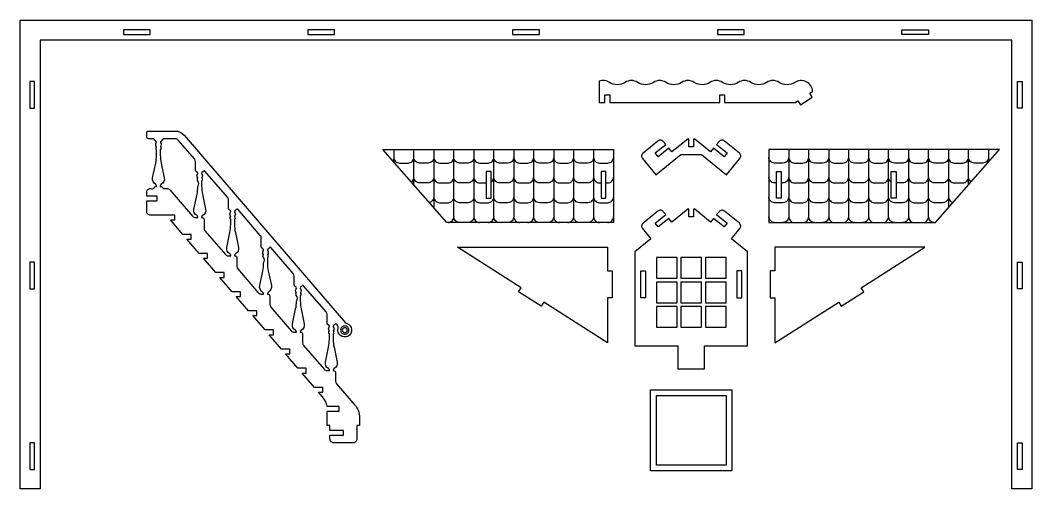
# Model space of a CAD drawing. Extents: x 9656 to 9770, y 1091 to 1154.
# Drawn here: x 9685.62 to 9712.04, y 1113.19 to 1125.44 of the extents above; entities that cross this region are included whole.
import ezdxf

# ---------------------------------------------------------------- set-up
doc = ezdxf.new("R2010")
doc.units = 0
doc.header["$MEASUREMENT"] = 0
doc.layers.add('LAYER_1', color=18, linetype='CONTINUOUS')

msp = doc.modelspace()

# ---------------------------------------------------------------- linework, layer by layer
at = {"layer": 'LAYER_1'}
for points in [[(9711.517, 1124.914), (9686.142, 1124.914), (9686.142, 1113.189), (9685.617, 1113.189), (9685.617, 1125.439), (9712.042, 1125.439), (9712.042, 1113.189), (9711.517, 1113.189)], [(9688.311, 1125.064), (9689.011, 1125.064), (9689.011, 1125.189), (9688.311, 1125.189)], [(9693.13, 1125.064), (9693.83, 1125.064), (9693.83, 1125.189), (9693.13, 1125.189)], [(9698.48, 1125.064), (9699.18, 1125.064), (9699.18, 1125.189), (9698.48, 1125.189)], [(9703.83, 1125.064), (9704.53, 1125.064), (9704.53, 1125.189), (9703.83, 1125.189)], [(9709.348, 1125.064), (9708.648, 1125.064), (9708.648, 1125.189), (9709.348, 1125.189)], [(9685.992, 1123.139), (9685.992, 1123.839), (9685.867, 1123.839), (9685.867, 1123.139)], [(9711.667, 1123.139), (9711.667, 1123.839), (9711.792, 1123.839), (9711.792, 1123.139)], [(9696.762, 1120.152), (9695.09, 1122.062), (9701.118, 1122.062), (9701.118, 1120.152)], [(9709.528, 1120.152), (9711.2, 1122.062), (9705.172, 1122.062), (9705.172, 1120.152)], [(9697.918, 1121.488), (9697.793, 1121.488), (9697.793, 1120.788), (9697.918, 1120.788)], [(9700.918, 1121.488), (9700.793, 1121.488), (9700.793, 1120.788), (9700.918, 1120.788)], [(9705.372, 1121.488), (9705.497, 1121.488), (9705.497, 1120.788), (9705.372, 1120.788)], [(9708.372, 1121.488), (9708.497, 1121.488), (9708.497, 1120.788), (9708.372, 1120.788)], [(9701.081, 1118.183), (9700.956, 1118.183), (9700.956, 1117.006), (9699.292, 1118.067), (9699.225, 1117.962), (9698.635, 1118.338), (9698.702, 1118.444), (9697.039, 1119.505), (9700.956, 1119.505), (9700.956, 1118.883), (9701.081, 1118.883)], [(9705.209, 1118.183), (9705.334, 1118.183), (9705.334, 1117.006), (9706.998, 1118.067), (9707.065, 1117.962), (9707.655, 1118.338), (9707.588, 1118.444), (9709.251, 1119.505), (9705.334, 1119.505), (9705.334, 1118.883), (9705.209, 1118.883)], [(9685.992, 1118.414), (9685.992, 1119.114), (9685.867, 1119.114), (9685.867, 1118.414)], [(9702.235, 1118.693), (9702.775, 1118.693), (9702.775, 1119.233), (9702.235, 1119.233)], [(9702.875, 1118.693), (9703.415, 1118.693), (9703.415, 1119.233), (9702.875, 1119.233)], [(9703.515, 1118.693), (9704.055, 1118.693), (9704.055, 1119.233), (9703.515, 1119.233)], [(9711.667, 1118.414), (9711.667, 1119.114), (9711.792, 1119.114), (9711.792, 1118.414)], [(9701.826, 1118.883), (9701.951, 1118.883), (9701.951, 1118.183), (9701.826, 1118.183)], [(9704.464, 1118.883), (9704.339, 1118.883), (9704.339, 1118.183), (9704.464, 1118.183)], [(9702.235, 1118.053), (9702.775, 1118.053), (9702.775, 1118.593), (9702.235, 1118.593)], [(9702.875, 1118.053), (9703.415, 1118.053), (9703.415, 1118.593), (9702.875, 1118.593)], [(9703.515, 1118.053), (9704.055, 1118.053), (9704.055, 1118.593), (9703.515, 1118.593)], [(9702.235, 1117.413), (9702.775, 1117.413), (9702.775, 1117.953), (9702.235, 1117.953)], [(9702.875, 1117.413), (9703.415, 1117.413), (9703.415, 1117.953), (9702.875, 1117.953)], [(9703.515, 1117.413), (9704.055, 1117.413), (9704.055, 1117.953), (9703.515, 1117.953)], [(9702.085, 1115.778), (9704.205, 1115.778), (9704.205, 1113.658), (9702.085, 1113.658)], [(9702.235, 1115.628), (9704.055, 1115.628), (9704.055, 1113.808), (9702.235, 1113.808)], [(9685.992, 1113.689), (9685.992, 1114.389), (9685.867, 1114.389), (9685.867, 1113.689)], [(9711.667, 1113.689), (9711.667, 1114.389), (9711.792, 1114.389), (9711.792, 1113.689)]]:
    msp.add_lwpolyline(points, close=True, dxfattribs=at)
for points in [[(9703.892, 1123.291), (9703.892, 1123.491), (9704.017, 1123.491), (9704.017, 1123.291), (9705.866, 1123.291), (9705.93, 1123.332), (9705.997, 1123.226), (9706.307, 1123.424), (9706.24, 1123.529), (9706.317, 1123.578, 0.579603), (9705.852, 1123.812, -0.300981), (9705.444, 1123.812, 0.300981), (9705.113, 1123.812, -0.300981), (9704.705, 1123.812, 0.300981), (9704.374, 1123.812, -0.300981), (9703.966, 1123.812, 0.300981), (9703.634, 1123.812, -0.300981), (9703.226, 1123.812, 0.300981), (9702.895, 1123.812, -0.300981), (9702.487, 1123.812, 0.300981), (9702.156, 1123.812, -0.300981), (9701.748, 1123.812, 0.300981), (9701.417, 1123.812, -0.300981), (9701.009, 1123.812, 0.236244), (9700.742, 1123.845), (9700.742, 1123.291), (9700.892, 1123.291), (9700.892, 1123.491), (9701.017, 1123.491), (9701.017, 1123.291)], [(9693.636, 1115.216), (9693.95, 1115.216), (9693.95, 1115.341), (9693.631, 1115.341, 0.140614), (9693.516, 1115.592), (9693.409, 1115.716), (9693.52, 1115.716), (9693.52, 1115.841), (9693.301, 1115.841), (9692.979, 1116.216), (9693.09, 1116.216), (9693.09, 1116.341), (9692.872, 1116.341), (9692.55, 1116.716), (9692.661, 1116.716), (9692.661, 1116.841), (9692.442, 1116.841), (9692.12, 1117.216), (9692.231, 1117.216), (9692.231, 1117.341), (9692.013, 1117.341), (9691.691, 1117.716), (9691.802, 1117.716), (9691.802, 1117.841), (9691.583, 1117.841), (9691.261, 1118.216), (9691.372, 1118.216), (9691.372, 1118.341), (9691.154, 1118.341), (9690.832, 1118.716), (9690.943, 1118.716), (9690.943, 1118.841), (9690.724, 1118.841), (9690.402, 1119.216), (9690.513, 1119.216), (9690.513, 1119.341), (9690.295, 1119.341), (9689.972, 1119.716), (9690.084, 1119.716), (9690.084, 1119.841), (9689.865, 1119.841), (9689.543, 1120.216), (9689.654, 1120.216), (9689.654, 1120.341), (9689.02, 1120.341, -0.414214), (9688.92, 1120.441), (9688.92, 1120.716), (9689.191, 1120.716), (9689.191, 1120.841), (9688.92, 1120.841), (9688.92, 1120.941, -0.414214), (9689.02, 1121.041, 0.352171), (9689.117, 1121.057, -0.352171), (9689.166, 1121.096), (9689.177, 1121.096), (9689.177, 1121.105, 0.272519), (9689.152, 1121.149, -0.328849), (9689.075, 1121.317), (9689.156, 1121.706, 0.051698), (9689.177, 1121.911), (9689.177, 1122.054, 0.366837), (9689.173, 1122.059, -0.600564), (9689.167, 1122.078, 0.39765), (9689.167, 1122.084, -0.39765), (9689.167, 1122.099, 0.39765), (9689.167, 1122.106, -0.594353), (9689.173, 1122.125, 0.584261), (9689.176, 1122.133, -0.375636), (9689.175, 1122.239, 0.187098), (9689.177, 1122.246, 0.294683), (9689.147, 1122.29, -0.244569), (9689.117, 1122.326, 0.352171), (9689.097, 1122.341), (9688.97, 1122.341, -0.414214), (9688.92, 1122.391), (9688.92, 1122.491, -0.414214), (9688.97, 1122.541), (9689.67, 1122.541, -0.21865), (9689.898, 1122.437), (9694.108, 1117.536, 0.134714), (9694.152, 1117.507, -0.655406), (9694.18, 1117.178, -0.655406), (9693.921, 1117.382, 0.245805), (9693.9, 1117.472), (9693.879, 1117.496, 0.507332), (9693.847, 1117.494, -0.156752), (9693.823, 1117.474, 0.294683), (9693.793, 1117.429, 0.187098), (9693.795, 1117.422, -0.375636), (9693.794, 1117.316, 0.584261), (9693.797, 1117.308, -0.594353), (9693.803, 1117.29, 0.39765), (9693.803, 1117.283, -0.39765), (9693.803, 1117.268, 0.39765), (9693.803, 1117.261, -0.600564), (9693.797, 1117.243, 0.366837), (9693.793, 1117.238), (9693.793, 1117.095, 0.051698), (9693.814, 1116.89), (9693.895, 1116.501, -0.328849), (9693.818, 1116.332, 0.272519), (9693.793, 1116.288), (9693.793, 1116.28), (9693.804, 1116.28, -0.414214), (9693.854, 1116.23), (9693.854, 1116.003, 0.179323), (9693.878, 1115.937), (9694.362, 1115.375, -0.179323), (9694.482, 1115.049), (9694.482, 1114.841), (9694.409, 1114.841), (9694.409, 1114.491, -0.414214), (9694.309, 1114.391), (9693.809, 1114.391, -0.414214), (9693.709, 1114.491), (9693.709, 1114.591), (9694.059, 1114.591), (9694.059, 1114.716), (9693.709, 1114.716), (9693.709, 1114.841), (9693.636, 1114.841)], [(9689.338, 1122.326, -0.251154), (9689.308, 1122.29, 0.294683), (9689.277, 1122.246, 0.187098), (9689.28, 1122.239, -0.375636), (9689.279, 1122.133, 0.584261), (9689.282, 1122.125, -0.594353), (9689.288, 1122.106, 0.39765), (9689.288, 1122.099, -0.39765), (9689.288, 1122.084, 0.39765), (9689.288, 1122.078, -0.600564), (9689.282, 1122.059, 0.366837), (9689.277, 1122.054), (9689.277, 1121.911, 0.051698), (9689.299, 1121.706), (9689.38, 1121.317, -0.328849), (9689.303, 1121.149, 0.272519), (9689.277, 1121.105), (9689.277, 1121.096, -0.352171), (9689.338, 1121.057, 0.352171), (9689.357, 1121.041), (9689.447, 1121.041, -0.21865), (9689.523, 1121.007), (9690.118, 1120.315, 0.21865), (9690.193, 1120.28), (9690.256, 1120.28), (9690.256, 1120.288, 0.272519), (9690.231, 1120.332, -0.328849), (9690.153, 1120.501), (9690.235, 1120.89, 0.051698), (9690.256, 1121.095, 0.366837), (9690.252, 1121.243, -0.600564), (9690.246, 1121.261, 0.39765), (9690.246, 1121.268, -0.39765), (9690.246, 1121.283, 0.39765), (9690.246, 1121.29, -0.594353), (9690.252, 1121.308, 0.584261), (9690.255, 1121.316, -0.375636), (9690.254, 1121.422, 0.187098), (9690.256, 1121.429, 0.294683), (9690.225, 1121.474, -0.302722), (9690.195, 1121.52), (9690.195, 1121.748, 0.179323), (9690.171, 1121.813), (9689.746, 1122.307, 0.21865), (9689.67, 1122.341), (9689.357, 1122.341, 0.352171)], [(9703.208, 1122.332), (9703.208, 1122.132), (9703.083, 1122.132), (9703.083, 1122.332), (9703.054, 1122.332), (9702.637, 1121.994), (9702.558, 1122.091), (9702.286, 1121.871), (9702.208, 1121.968), (9702.48, 1122.188), (9702.417, 1122.266, 0.414214), (9702.276, 1122.281), (9701.887, 1121.966, 0.414214), (9701.873, 1121.826), (9702.219, 1121.398), (9702.878, 1121.932), (9703.412, 1121.932), (9704.071, 1121.398), (9704.417, 1121.826, 0.414214), (9704.403, 1121.966), (9704.014, 1122.281, 0.414214), (9703.873, 1122.266), (9703.81, 1122.188), (9704.082, 1121.968), (9704.004, 1121.871), (9703.732, 1122.091), (9703.653, 1121.994), (9703.236, 1122.332)], [(9691.111, 1120.243, -0.600564), (9691.105, 1120.261, 0.39765), (9691.105, 1120.268, -0.39765), (9691.105, 1120.283, 0.39765), (9691.105, 1120.29, -0.594353), (9691.111, 1120.308, 0.584261), (9691.114, 1120.316, -0.375636), (9691.113, 1120.422, 0.187098), (9691.115, 1120.429, 0.294683), (9691.085, 1120.474, -0.302722), (9691.054, 1120.52), (9691.054, 1120.748, 0.179323), (9691.03, 1120.813), (9690.442, 1121.496, 0.507332), (9690.41, 1121.494, -0.156752), (9690.387, 1121.474, 0.294683), (9690.356, 1121.429, 0.187098), (9690.359, 1121.422, -0.375636), (9690.358, 1121.316, 0.584261), (9690.361, 1121.308, -0.594353), (9690.367, 1121.29, 0.39765), (9690.367, 1121.283, -0.39765), (9690.367, 1121.268, 0.39765), (9690.367, 1121.261, -0.600564), (9690.36, 1121.243, 0.366837), (9690.356, 1121.238), (9690.356, 1121.095, 0.051698), (9690.378, 1120.89), (9690.459, 1120.501, -0.328849), (9690.382, 1120.332, 0.272519), (9690.356, 1120.288), (9690.356, 1120.28), (9690.368, 1120.28, -0.414214), (9690.418, 1120.23), (9690.418, 1120.003, 0.179323), (9690.442, 1119.937), (9690.977, 1119.315, 0.21865), (9691.053, 1119.28), (9691.115, 1119.28), (9691.115, 1119.288, 0.272519), (9691.09, 1119.332, -0.328849), (9691.013, 1119.501), (9691.094, 1119.89, 0.051698), (9691.115, 1120.095), (9691.115, 1120.238, 0.366837)], [(9691.953, 1118.89, 0.051698), (9691.974, 1119.095, 0.366837), (9691.97, 1119.243, -0.600564), (9691.964, 1119.261, 0.39765), (9691.964, 1119.268, -0.39765), (9691.964, 1119.283, 0.39765), (9691.964, 1119.29, -0.594353), (9691.97, 1119.308, 0.584261), (9691.973, 1119.316, -0.375636), (9691.972, 1119.422, 0.187098), (9691.974, 1119.429, 0.294683), (9691.944, 1119.474, -0.302722), (9691.913, 1119.52), (9691.913, 1119.748, 0.179323), (9691.889, 1119.813), (9691.302, 1120.496, 0.507332), (9691.269, 1120.494, -0.156752), (9691.246, 1120.474, 0.294683), (9691.215, 1120.429, 0.187098), (9691.218, 1120.422, -0.375636), (9691.217, 1120.316, 0.584261), (9691.22, 1120.308, -0.594353), (9691.226, 1120.29, 0.39765), (9691.226, 1120.283, -0.39765), (9691.226, 1120.268, 0.39765), (9691.226, 1120.261, -0.600564), (9691.22, 1120.243, 0.366837), (9691.215, 1120.238), (9691.215, 1120.095, 0.051698), (9691.237, 1119.89), (9691.318, 1119.501, -0.328849), (9691.241, 1119.332, 0.272519), (9691.215, 1119.288), (9691.215, 1119.28), (9691.227, 1119.28, -0.414214), (9691.277, 1119.23), (9691.277, 1119.003, 0.179323), (9691.301, 1118.937), (9691.836, 1118.315, 0.21865), (9691.912, 1118.28), (9691.974, 1118.28), (9691.974, 1118.288, 0.272519), (9691.949, 1118.332, -0.328849), (9691.872, 1118.501)], [(9703.495, 1116.327), (9703.495, 1116.927), (9704.614, 1116.927), (9704.614, 1119.383), (9704.197, 1119.721), (9704.417, 1119.993, 0.414214), (9704.403, 1120.133), (9704.014, 1120.448, 0.414214), (9703.873, 1120.433), (9703.81, 1120.356), (9704.082, 1120.135), (9704.004, 1120.038), (9703.732, 1120.259), (9703.653, 1120.161), (9703.236, 1120.499), (9703.208, 1120.499), (9703.208, 1120.299), (9703.083, 1120.299), (9703.083, 1120.499), (9703.054, 1120.499), (9702.637, 1120.161), (9702.558, 1120.259), (9702.286, 1120.038), (9702.208, 1120.135), (9702.48, 1120.356), (9702.417, 1120.433, 0.414214), (9702.276, 1120.448), (9701.887, 1120.133, 0.414214), (9701.873, 1119.993), (9702.093, 1119.721), (9701.676, 1119.383), (9701.676, 1116.927), (9702.795, 1116.927), (9702.795, 1116.327)], [(9692.834, 1118.095, 0.366837), (9692.829, 1118.243, -0.600564), (9692.823, 1118.261, 0.39765), (9692.823, 1118.268, -0.39765), (9692.823, 1118.283, 0.39765), (9692.823, 1118.29, -0.594353), (9692.829, 1118.308, 0.584261), (9692.832, 1118.316, -0.375636), (9692.831, 1118.422, 0.187098), (9692.834, 1118.429, 0.294683), (9692.803, 1118.474, -0.302722), (9692.772, 1118.52), (9692.772, 1118.748, 0.179323), (9692.748, 1118.813), (9692.161, 1119.496, 0.507332), (9692.128, 1119.494, -0.156752), (9692.105, 1119.474, 0.294683), (9692.074, 1119.429, 0.187098), (9692.077, 1119.422, -0.375636), (9692.076, 1119.316, 0.584261), (9692.079, 1119.308, -0.594353), (9692.085, 1119.29, 0.39765), (9692.085, 1119.283, -0.39765), (9692.085, 1119.268, 0.39765), (9692.085, 1119.261, -0.600564), (9692.079, 1119.243, 0.366837), (9692.074, 1119.238), (9692.074, 1119.095, 0.051698), (9692.096, 1118.89), (9692.177, 1118.501, -0.328849), (9692.1, 1118.332, 0.272519), (9692.074, 1118.288), (9692.074, 1118.28), (9692.086, 1118.28, -0.414214), (9692.136, 1118.23), (9692.136, 1118.003, 0.179323), (9692.16, 1117.937), (9692.695, 1117.315, 0.21865), (9692.771, 1117.28), (9692.834, 1117.28), (9692.834, 1117.288, 0.272519), (9692.808, 1117.332, -0.328849), (9692.731, 1117.501), (9692.812, 1117.89, 0.051698)], [(9693.693, 1117.238, 0.366837), (9693.688, 1117.243, -0.600564), (9693.682, 1117.261, 0.39765), (9693.682, 1117.268, -0.39765), (9693.682, 1117.283, 0.39765), (9693.682, 1117.29, -0.594353), (9693.688, 1117.308, 0.584261), (9693.691, 1117.316, -0.375636), (9693.69, 1117.422, 0.187098), (9693.693, 1117.429, 0.294683), (9693.662, 1117.474, -0.302722), (9693.631, 1117.52), (9693.631, 1117.748, 0.179323), (9693.607, 1117.813), (9693.02, 1118.496, 0.507332), (9692.988, 1118.494, -0.156752), (9692.964, 1118.474, 0.294683), (9692.934, 1118.429, 0.187098), (9692.936, 1118.422, -0.375636), (9692.935, 1118.316, 0.584261), (9692.938, 1118.308, -0.594353), (9692.944, 1118.29, 0.39765), (9692.944, 1118.283, -0.39765), (9692.944, 1118.268, 0.39765), (9692.944, 1118.261, -0.600564), (9692.938, 1118.243, 0.366837), (9692.934, 1118.238), (9692.934, 1118.095, 0.051698), (9692.955, 1117.89), (9693.036, 1117.501, -0.328849), (9692.959, 1117.332, 0.272519), (9692.934, 1117.288), (9692.934, 1117.28), (9692.945, 1117.28, -0.414214), (9692.995, 1117.23), (9692.995, 1117.003, 0.179323), (9693.019, 1116.937), (9693.554, 1116.315, 0.21865), (9693.63, 1116.28), (9693.693, 1116.28), (9693.693, 1116.288, 0.272519), (9693.667, 1116.332, -0.328849), (9693.59, 1116.501), (9693.671, 1116.89, 0.051698), (9693.693, 1117.095)], [(9694.095, 1117.445, 0.414214), (9693.986, 1117.337, 0.414214), (9694.095, 1117.228, 0.414214), (9694.203, 1117.337, 0.414214)], [(9694.095, 1117.401, 0.414214), (9694.03, 1117.337, 0.414214), (9694.095, 1117.272, 0.414214), (9694.159, 1117.337, 0.414214)]]:
    msp.add_lwpolyline(points, format="xyb", close=True, dxfattribs=at)
for points in [[(9695.378, 1122.062), (9695.378, 1121.733)], [(9695.9, 1121.137), (9695.9, 1122.062)], [(9696.422, 1122.062), (9696.422, 1120.541)], [(9709.868, 1122.062), (9709.868, 1120.541)], [(9710.39, 1121.137), (9710.39, 1122.062)], [(9710.912, 1122.062), (9710.912, 1121.733)]]:
    msp.add_lwpolyline(points, dxfattribs=at)
for points in [[(9696.794, 1120.152, 0.414214), (9696.944, 1120.302), (9696.944, 1122.062)], [(9697.466, 1122.062), (9697.466, 1120.302, -0.414214), (9697.316, 1120.152)], [(9698.138, 1120.152, -0.414214), (9697.988, 1120.302), (9697.988, 1122.062)], [(9698.509, 1122.062), (9698.509, 1120.302, -0.414214), (9698.359, 1120.152)], [(9698.881, 1120.152, 0.414214), (9699.031, 1120.302), (9699.031, 1122.062)], [(9699.553, 1122.062), (9699.553, 1120.302, -0.414214), (9699.403, 1120.152)], [(9700.225, 1120.152, -0.414214), (9700.075, 1120.302), (9700.075, 1122.062)], [(9700.597, 1122.062), (9700.597, 1120.302, 0.414214), (9700.747, 1120.152)], [(9705.693, 1122.062), (9705.693, 1120.302, -0.414214), (9705.543, 1120.152)], [(9706.365, 1120.152, -0.414214), (9706.215, 1120.302), (9706.215, 1122.062)], [(9706.737, 1122.062), (9706.737, 1120.302, -0.414214), (9706.587, 1120.152)], [(9707.109, 1120.152, 0.414214), (9707.259, 1120.302), (9707.259, 1122.062)], [(9707.781, 1122.062), (9707.781, 1120.302, 0.414214), (9707.931, 1120.152)], [(9708.452, 1120.152, -0.414214), (9708.302, 1120.302), (9708.302, 1122.062)], [(9708.824, 1122.062), (9708.824, 1120.302, -0.414214), (9708.674, 1120.152)], [(9709.496, 1120.152, -0.414214), (9709.346, 1120.302), (9709.346, 1122.062)], [(9695.378, 1121.854, -0.159509), (9695.349, 1121.766)], [(9695.378, 1121.854, 0.414214), (9695.528, 1121.704), (9695.75, 1121.704, 0.414214), (9695.9, 1121.854)], [(9696.422, 1121.854, -0.414214), (9696.272, 1121.704), (9696.05, 1121.704, -0.414214), (9695.9, 1121.854)], [(9696.422, 1121.854, 0.414214), (9696.572, 1121.704), (9696.794, 1121.704, 0.414214), (9696.944, 1121.854)], [(9697.466, 1121.854, -0.414214), (9697.316, 1121.704), (9697.094, 1121.704, -0.414214), (9696.944, 1121.854)], [(9697.466, 1121.854, 0.414214), (9697.616, 1121.704), (9697.838, 1121.704, 0.414214), (9697.988, 1121.854)], [(9698.509, 1121.854, -0.414214), (9698.359, 1121.704), (9698.138, 1121.704, -0.414214), (9697.988, 1121.854)], [(9698.509, 1121.854, 0.414214), (9698.659, 1121.704), (9698.881, 1121.704, 0.414214), (9699.031, 1121.854)], [(9699.553, 1121.854, -0.414214), (9699.403, 1121.704), (9699.181, 1121.704, -0.414214), (9699.031, 1121.854)], [(9699.553, 1121.854, 0.414214), (9699.703, 1121.704), (9699.925, 1121.704, 0.414214), (9700.075, 1121.854)], [(9700.597, 1121.854, -0.414214), (9700.447, 1121.704), (9700.225, 1121.704, -0.414214), (9700.075, 1121.854)], [(9700.597, 1121.854, 0.414214), (9700.747, 1121.704), (9700.968, 1121.704, 0.414214), (9701.118, 1121.854)], [(9705.693, 1121.854, -0.414214), (9705.543, 1121.704), (9705.322, 1121.704, -0.414214), (9705.172, 1121.854)], [(9705.693, 1121.854, 0.414214), (9705.843, 1121.704), (9706.065, 1121.704, 0.414214), (9706.215, 1121.854)], [(9706.737, 1121.854, -0.414214), (9706.587, 1121.704), (9706.365, 1121.704, -0.414214), (9706.215, 1121.854)], [(9706.737, 1121.854, 0.414214), (9706.887, 1121.704), (9707.109, 1121.704, 0.414214), (9707.259, 1121.854)], [(9707.781, 1121.854, -0.414214), (9707.631, 1121.704), (9707.409, 1121.704, -0.414214), (9707.259, 1121.854)], [(9707.781, 1121.854, 0.414214), (9707.931, 1121.704), (9708.152, 1121.704, 0.414214), (9708.302, 1121.854)], [(9708.824, 1121.854, -0.414214), (9708.674, 1121.704), (9708.452, 1121.704, -0.414214), (9708.302, 1121.854)], [(9708.824, 1121.854, 0.414214), (9708.974, 1121.704), (9709.196, 1121.704, 0.414214), (9709.346, 1121.854)], [(9709.868, 1121.854, -0.414214), (9709.718, 1121.704), (9709.496, 1121.704, -0.414214), (9709.346, 1121.854)], [(9709.868, 1121.854, 0.414214), (9710.018, 1121.704), (9710.24, 1121.704, 0.414214), (9710.39, 1121.854)], [(9710.912, 1121.854, -0.414214), (9710.762, 1121.704), (9710.54, 1121.704, -0.414214), (9710.39, 1121.854)], [(9710.912, 1121.854, 0.159509), (9710.941, 1121.766)], [(9695.834, 1121.212, 0.249891), (9695.9, 1121.337)], [(9696.422, 1121.337, -0.414214), (9696.272, 1121.187), (9696.05, 1121.187, -0.414214), (9695.9, 1121.337)], [(9696.422, 1121.337, 0.414214), (9696.572, 1121.187), (9696.794, 1121.187, 0.414214), (9696.944, 1121.337)], [(9697.466, 1121.337, -0.414214), (9697.316, 1121.187), (9697.094, 1121.187, -0.414214), (9696.944, 1121.337)], [(9697.466, 1121.337, 0.414214), (9697.616, 1121.187), (9697.793, 1121.187)], [(9697.918, 1121.211, 0.255564), (9697.988, 1121.337)], [(9698.509, 1121.337, -0.414214), (9698.359, 1121.187), (9698.138, 1121.187, -0.414214), (9697.988, 1121.337)], [(9698.509, 1121.337, 0.414214), (9698.659, 1121.187), (9698.881, 1121.187, 0.414214), (9699.031, 1121.337)], [(9699.553, 1121.337, -0.414214), (9699.403, 1121.187), (9699.181, 1121.187, -0.414214), (9699.031, 1121.337)], [(9699.553, 1121.337, 0.414214), (9699.703, 1121.187), (9699.925, 1121.187, 0.414214), (9700.075, 1121.337)], [(9700.597, 1121.337, -0.414214), (9700.447, 1121.187), (9700.225, 1121.187, -0.414214), (9700.075, 1121.337)], [(9700.597, 1121.337, 0.414214), (9700.747, 1121.187), (9700.793, 1121.187)], [(9700.918, 1121.187), (9700.968, 1121.187, 0.414214), (9701.118, 1121.337)], [(9705.372, 1121.187), (9705.322, 1121.187, -0.414214), (9705.172, 1121.337)], [(9705.693, 1121.337, -0.414214), (9705.543, 1121.187), (9705.497, 1121.187)], [(9705.693, 1121.337, 0.414214), (9705.843, 1121.187), (9706.065, 1121.187, 0.414214), (9706.215, 1121.337)], [(9706.737, 1121.337, -0.414214), (9706.587, 1121.187), (9706.365, 1121.187, -0.414214), (9706.215, 1121.337)], [(9706.737, 1121.337, 0.414214), (9706.887, 1121.187), (9707.109, 1121.187, 0.414214), (9707.259, 1121.337)], [(9707.781, 1121.337, -0.414214), (9707.631, 1121.187), (9707.409, 1121.187, -0.414214), (9707.259, 1121.337)], [(9707.781, 1121.337, 0.414214), (9707.931, 1121.187), (9708.152, 1121.187, 0.414214), (9708.302, 1121.337)], [(9708.372, 1121.211, -0.255564), (9708.302, 1121.337)], [(9708.824, 1121.337, -0.414214), (9708.674, 1121.187), (9708.497, 1121.187)], [(9708.824, 1121.337, 0.414214), (9708.974, 1121.187), (9709.196, 1121.187, 0.414214), (9709.346, 1121.337)], [(9709.868, 1121.337, -0.414214), (9709.718, 1121.187), (9709.496, 1121.187, -0.414214), (9709.346, 1121.337)], [(9709.868, 1121.337, 0.414214), (9710.018, 1121.187), (9710.24, 1121.187, 0.414214), (9710.39, 1121.337)], [(9710.456, 1121.212, -0.249891), (9710.39, 1121.337)], [(9696.422, 1120.819, -0.349089), (9696.306, 1120.673)], [(9696.422, 1120.819, 0.414214), (9696.572, 1120.669), (9696.794, 1120.669, 0.414214), (9696.944, 1120.819)], [(9697.466, 1120.819, -0.414214), (9697.316, 1120.669), (9697.094, 1120.669, -0.414214), (9696.944, 1120.819)], [(9697.466, 1120.819, 0.414214), (9697.616, 1120.669), (9697.838, 1120.669, 0.414214), (9697.988, 1120.819)], [(9698.509, 1120.819, -0.414214), (9698.359, 1120.669), (9698.138, 1120.669, -0.414214), (9697.988, 1120.819)], [(9698.509, 1120.819, 0.414214), (9698.659, 1120.669), (9698.881, 1120.669, 0.414214), (9699.031, 1120.819)], [(9699.553, 1120.819, -0.414214), (9699.403, 1120.669), (9699.181, 1120.669, -0.414214), (9699.031, 1120.819)], [(9699.553, 1120.819, 0.414214), (9699.703, 1120.669), (9699.925, 1120.669, 0.414214), (9700.075, 1120.819)], [(9700.597, 1120.819, -0.414214), (9700.447, 1120.669), (9700.225, 1120.669, -0.414214), (9700.075, 1120.819)], [(9700.597, 1120.819, 0.414214), (9700.747, 1120.669), (9700.968, 1120.669, 0.414214), (9701.118, 1120.819)], [(9705.693, 1120.819, -0.414214), (9705.543, 1120.669), (9705.322, 1120.669, -0.414214), (9705.172, 1120.819)], [(9705.693, 1120.819, 0.414214), (9705.843, 1120.669), (9706.065, 1120.669, 0.414214), (9706.215, 1120.819)], [(9706.737, 1120.819, -0.414214), (9706.587, 1120.669), (9706.365, 1120.669, -0.414214), (9706.215, 1120.819)], [(9706.737, 1120.819, 0.414214), (9706.887, 1120.669), (9707.109, 1120.669, 0.414214), (9707.259, 1120.819)], [(9707.781, 1120.819, -0.414214), (9707.631, 1120.669), (9707.409, 1120.669, -0.414214), (9707.259, 1120.819)], [(9707.781, 1120.819, 0.414214), (9707.931, 1120.669), (9708.152, 1120.669, 0.414214), (9708.302, 1120.819)], [(9708.824, 1120.819, -0.414214), (9708.674, 1120.669), (9708.452, 1120.669, -0.414214), (9708.302, 1120.819)], [(9708.824, 1120.819, 0.414214), (9708.974, 1120.669), (9709.196, 1120.669, 0.414214), (9709.346, 1120.819)], [(9709.868, 1120.819, -0.414214), (9709.718, 1120.669), (9709.496, 1120.669, -0.414214), (9709.346, 1120.819)], [(9709.868, 1120.819, 0.349089), (9709.984, 1120.673)], [(9697.094, 1120.152, -0.414214), (9696.944, 1120.302)], [(9697.466, 1120.302, 0.414214), (9697.616, 1120.152)], [(9697.838, 1120.152, 0.414214), (9697.988, 1120.302)], [(9698.509, 1120.302, 0.414214), (9698.659, 1120.152)], [(9699.181, 1120.152, -0.414214), (9699.031, 1120.302)], [(9699.553, 1120.302, 0.414214), (9699.703, 1120.152)], [(9699.925, 1120.152, 0.414214), (9700.075, 1120.302)], [(9700.597, 1120.302, -0.414214), (9700.447, 1120.152)], [(9700.968, 1120.152, 0.414214), (9701.118, 1120.302)], [(9705.322, 1120.152, -0.414214), (9705.172, 1120.302)], [(9705.693, 1120.302, 0.414214), (9705.843, 1120.152)], [(9706.065, 1120.152, 0.414214), (9706.215, 1120.302)], [(9706.737, 1120.302, 0.414214), (9706.887, 1120.152)], [(9707.409, 1120.152, -0.414214), (9707.259, 1120.302)], [(9707.781, 1120.302, -0.414214), (9707.631, 1120.152)], [(9708.152, 1120.152, 0.414214), (9708.302, 1120.302)], [(9708.824, 1120.302, 0.414214), (9708.974, 1120.152)], [(9709.196, 1120.152, 0.414214), (9709.346, 1120.302)]]:
    msp.add_lwpolyline(points, format="xyb", dxfattribs=at)

doc.saveas('drawing.dxf')
